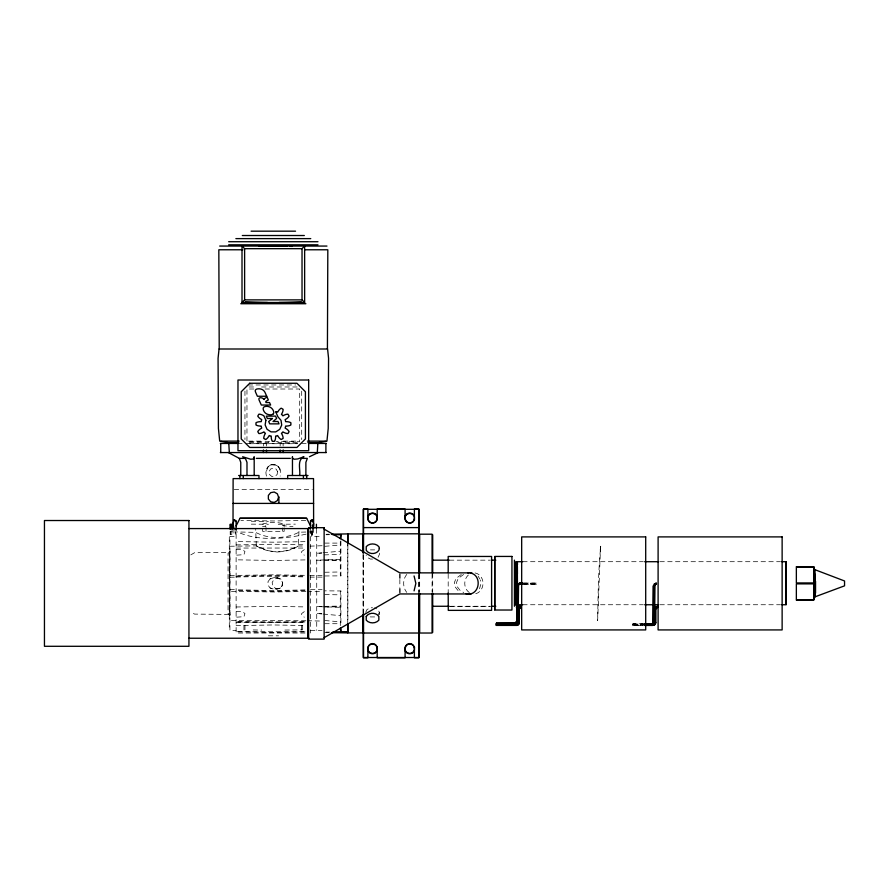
<?xml version="1.0" encoding="UTF-8"?>
<svg xmlns="http://www.w3.org/2000/svg" width="889" height="889" viewBox="0 0 889 889"><rect width="100%" height="100%" fill="white"/><g stroke="black" fill="none" stroke-linecap="round" stroke-linejoin="round"><path stroke-width="0.67" stroke-dasharray="4.45 3.33" d="M229.918 553.036L229.918 551.469L229.918 615.344L229.918 613.777M263.511 446.056L263.566 443.444M312.628 531.155L312.083 535.078L313.628 534.711L313.628 528.488M229.295 551.469L229.295 615.344M600.542 546.968L597.652 620.611C598.075 595.974 598.253 570.838 600.742 546.202L600.008 551.302M262.522 526.666L266.011 526.177L262.577 524.777L262.877 523.888C269.623 522.199 277.468 521.71 284.058 524.154L282.613 525.632L292.992 526.666M266.5 476.126C262.077 460.98 284.558 460.98 280.146 476.126M479.515 588.74L480.793 584.406L480.316 579.972M340.298 625.623L340.298 591.73L340.909 590.963L340.909 625.056M340.298 591.73L340.909 590.963L324.796 590.841M266.5 471.17L267.8 467.158L271.212 464.68L275.434 464.68L278.835 467.158L280.146 471.17M378.058 557.303L379.359 554.469L379.359 552.058M365.723 612.354L367.024 609.51L370.435 607.765L372.547 607.765M378.058 615.188L379.359 612.354L378.058 609.51L374.647 607.765M310.528 533.389L311.306 531.922L307.216 532.011M229.884 551.88L228.051 553.336L228.051 613.488L229.884 614.932M267.022 468.547L268.5 466.347M270.045 578.895L268.011 581.684L268.011 585.129L270.045 587.918L273.323 588.985L277.357 588.985L280.635 587.918L282.658 585.129L282.658 581.684L280.635 578.895L277.357 577.828L273.323 577.828L270.045 578.895A11.957 11.957 0 0 1 280.635 578.895M406.773 574.427C402.617 579.228 402.617 587.585 406.773 592.385M190.802 554.88L194.569 552.714L228.851 552.425M461.269 574.494L456.024 578.461L454.39 582.562L455.135 586.851L457.879 590.352L460.702 592.085M463.614 574.472L458.302 578.35L456.557 582.417L457.246 586.718L459.969 590.229L463.714 592.563M304.327 549.613L301.671 551.536L301.671 553.269L304.327 555.192M304.327 611.621L301.671 613.554L301.671 615.277L304.327 617.21M306.027 534.145C284.536 539.056 257.843 541.423 237.563 531.944M270.712 464.869L275.934 464.869M322.107 545.735L310.205 546.146M321.962 552.847L316.728 553.314L321.729 553.091M323.274 552.725L340.298 551.213M324.796 546.313L340.298 544.979M324.218 554.903L340.298 554.369M321.729 606.454L316.728 606.598L340.298 607.32M340.298 559.503L316.728 560.148L321.729 560.359M305.86 532.044L299.048 532.189C286.014 538.934 268.7 539.423 255.688 532.367L235.341 531.922L235.341 536.323L229.918 536.411L229.918 630.401L236.118 630.512M324.218 606.387L340.298 606.042M236.118 576.272L273.323 575.494L305.016 576.15M236.118 577.028L273.323 576.261L305.016 576.917M305.016 589.896L273.323 590.563L236.118 589.785M305.016 590.663L273.323 591.318L236.118 590.552M324.218 607.054L340.298 606.72M236.118 544.913L273.323 544.235L305.283 544.813M305.76 520.421L273.323 520.987L240.886 520.421M326.085 534.756L329.963 534.689M311.306 531.922L311.306 536.323L322.107 536.334M305.016 541.657L273.323 542.179L236.118 541.568M305.016 559.914L273.323 560.459L236.118 559.814M324.796 572.249L340.298 571.971M236.118 606.998L273.323 606.354L305.016 606.909M236.118 625.612L273.323 624.956L305.016 625.512M310.528 630.512L322.107 630.49M305.016 631.846L273.323 632.401L236.118 631.746L305.016 631.779M326.141 534.256L328.841 534.211M229.918 546.246L256.299 545.857L267.756 550.624L277.179 552.025L288.425 550.358L298.448 545.979L304.983 546.068M229.918 575.494L273.323 574.827L305.883 575.327M229.918 577.228L236.118 577.128M322.107 577.117L310.528 577.128M310.528 589.685L322.107 589.696M305.883 591.496L273.323 591.985L229.918 591.329M307.238 591.474L322.107 591.352M305.883 620.733L229.918 620.578M307.238 620.711L322.107 621.089M324.796 632.546L328.841 632.612M284.913 630.057L301.993 629.856M278.213 524.277L295.359 524.143M324.796 575.972L340.909 575.85L340.909 539.223M236.118 622.667L305.016 622.656M322.107 575.461L307.238 575.35M248.22 384.97L295.704 384.97M249.098 386.982L256.021 386.982M261.555 386.982L297.537 386.982M253.898 389.004L246.964 389.004L246.964 441.711L270.545 441.711M265 389.004L299.682 389.004L299.682 441.711L276.09 441.711M248.509 441.122L263.1 441.122M283.535 441.122L298.137 441.122M249.342 442.644L268.611 442.644L268.611 441.344M297.304 442.644L278.035 442.644L278.035 441.344M237.641 443.444L243.742 443.444M246.22 443.444L297.904 443.444M301.682 443.444L306.561 443.444M249.098 443.722L297.537 443.722M234.24 489.461L312.406 489.461M230.218 531.255L232.085 531.255M230.218 532.844L232.085 532.844M230.218 534.022L232.085 534.022M324.796 543.101L340.298 543.101M236.118 548.046L305.016 548.046M236.118 549.613L242.319 549.613L244.964 551.536L243.953 554.658L236.118 555.192M370.435 549.88L374.647 549.88M372.547 559.059L370.435 559.059L367.024 557.303L366.157 555.414M449.423 560.159L490.35 560.159M522.721 561.704L643.28 561.704M659.905 561.704L780.464 561.704M523.988 583.095L537.345 583.095L537.345 584.317L522.643 584.24M522.643 583.162L537.345 583.162M522.643 583.317L537.345 583.317M522.643 583.484L537.345 583.484M522.643 583.717L537.345 583.717M522.643 583.906L537.345 583.906M522.643 584.117L537.345 584.117M522.721 604.742L643.28 604.742M659.905 604.742L780.464 604.742M450.534 606.265L490.328 606.265M449.423 606.665L490.35 606.665M236.118 611.621L242.319 611.621L244.964 613.554L243.953 616.677L236.118 617.21M374.647 616.933L370.435 616.933L367.024 615.188M324.796 623.711L340.298 623.711M643.469 623.778L632.835 623.845L632.835 625.445L643.425 625.4M632.835 624L643.469 624M632.835 624.167L643.469 624.167M632.835 624.322L643.469 624.4M632.835 624.589L643.469 624.589M632.835 624.667L643.425 624.667M632.835 624.789L643.469 624.923L632.835 625.089M632.835 625.211L643.425 625.211M305.016 633.024L236.118 633.024L236.118 529.677M268.367 635.813L278.59 635.813M251.276 524.143L268.434 524.277M253.187 629.957L261.733 630.057M251.276 521.254L268.434 521.521M229.918 589.596L236.118 589.685M326.085 632.068L329.963 632.123M324.796 594.574L340.298 594.841M324.218 559.77L340.298 560.092M324.218 560.437L340.298 560.77M321.729 613.721L316.728 613.51L321.962 613.966M324.796 620.511L340.298 621.844M323.274 614.088L340.298 615.599M228.851 614.399L194.569 614.099L190.802 611.932M256.354 545.89C269.134 553.647 285.68 553.991 298.448 545.979L299.048 528.866M256.299 545.857L255.688 528.988M278.146 466.347L279.624 468.547M478.138 576.128L479.771 579.017M235.341 531.922L236.118 533.389M312.083 535.078L311.406 528.222M340.298 575.083L340.909 575.85L340.298 575.083L340.298 538.734M283.08 443.444L283.135 446.056M284.058 524.154L284.091 526.544M284.113 527.733L284.169 531.322L262.633 531.322L262.599 527.388M448.189 573.961L448.189 592.863M432.699 573.038L432.699 592.318M432.076 574.116L432.076 591.952M419.675 574.116L419.675 591.952M419.052 574.405L419.052 592.407M418.741 574.405L418.741 592.407M399.85 579.45L399.85 587.362M379.359 612.354L379.359 614.766M363.545 555.014L363.545 611.799M363.234 555.014L363.234 613.955M363.079 554.247L363.079 613.599M347.888 545.179L347.888 621.633M347.732 541.534L347.732 622.644M316.728 536.411L316.728 630.401M316.417 528.855L316.417 534.645M312.706 528.666L312.706 536.345M310.528 528.677L310.528 633.024M302.682 625.467L302.682 633.024M301.693 391.138L301.693 439.577M301.671 625.456L301.671 633.024M282.613 527.91L282.613 531.322M280.146 443.444L280.146 446.056M266.5 443.444L266.5 446.056M266.011 527.466L266.011 531.322M244.964 625.456L244.964 633.024M244.953 391.138L244.953 439.577M243.953 625.467L243.953 633.024M233.94 528.666L233.94 536.345M232.085 527.655L232.085 534.645L230.218 534.645L230.218 529.455M229.295 537.1L229.295 629.712M475.059 572.949A10.546 9.134 -90 0 1 482.994 584.084A10.546 9.134 -90 0 1 473.881 593.952M469.314 592.541A10.546 9.134 -90 0 1 469.314 574.283M280.635 587.918A11.957 11.957 0 0 1 270.045 587.918M277.601 471.648L277.079 474.582L274.801 476.482L271.834 476.482L269.567 474.582L269.045 471.648L270.534 469.081L273.323 468.07L276.112 469.081L277.601 471.648M282.546 582.495L281.913 586.04L279.157 588.362L275.546 588.362L272.79 586.04L272.156 582.495L273.968 579.372L277.357 578.139L280.735 579.372L282.546 582.495M305.016 621.922L273.323 622.478L236.118 621.822L305.016 621.856"/><path stroke-width="1.33" d="M236.652 528.711L233.94 528.666L233.018 523.754L233.118 478.604L313.528 478.604L313.628 528.488M516.342 562.337C518.82 562.237 514.753 562.215 516.331 564.815M516.476 562.415L516.331 564.559M516.665 562.315L516.465 603.198M516.876 562.426L516.865 564.082M517.087 562.315L516.476 605.653L516.665 604.587M517.276 562.415L517.409 564.815M517.409 562.337L517.476 564.482M516.209 581.828L516.32 566.515M516.298 573.549L516.287 590.263M517.22 581.851L517.265 567.06M517.376 573.549L517.431 584.606M327.419 348.999L327.819 249.776L305.094 249.776M516.642 566.326L516.642 604.076M517.065 566.326L516.876 622.222M517.442 573.727L517.398 566.515M814.346 581.139L814.346 570.216M263.377 452.557L263.433 449.956M516.442 623.267L517.02 622.022L516.253 622.156L517.498 622.144L516.565 621.978L515.964 622.945L516.298 622L517.354 621.978M814.346 598.597L814.346 596.608M317.306 452.557L317.84 443.444M815.013 574.172L815.013 596.919L815.013 569.593M312.706 528.666L313.628 523.754L312.061 519.732L310.528 520.721L310.528 528.699M517.354 622.189C515.187 623.111 517.142 621.189 515.964 622.811L515.32 623.811L516.553 623.156M519.043 623.089L519.043 607.909L519.398 606.609L520.81 605.931M520.81 606.62L518.631 608.554M654.237 586.14L654.582 584.84L655.993 584.129M233.018 523.754L234.129 519.887L236.118 520.721L236.118 530.055M519.398 607.287L519.32 622.9M655.471 623.089L655.471 609.209L655.826 607.976L657.227 607.309M652.682 625.4L655.026 624.534L655.749 622.9L655.749 608.787L657.293 607.043M340.909 537.956L340.909 534.511L340.298 538.734M518.076 585.984L518.443 584.562L519.632 583.962M654.504 585.984L654.871 584.562L656.06 583.962M236.118 525.921L239.997 518.276L301.993 518.176L306.649 518.276L310.528 525.921M519.32 608.332L520.865 607.043M414.074 590.863L415.852 583.406L414.074 575.95M516.876 621.611L515.342 623.222M517.02 621.422L516.553 622.933L515.02 623.567M517.02 622.411L515.364 624.134L496.406 624.167M517.154 624.045L518.076 622.111M515.542 624.756L515.02 624.923L517.365 624.045L518.076 622.322L518.554 584.829M653.448 585.684L652.982 623.533L653.448 622.022M653.815 621.922L651.793 624.134L644.803 624.167M654.237 621.956L653.582 623.522L651.448 624.4M653.582 624.045L654.504 622.111M651.448 625L653.793 624.045L654.504 622.322M518.12 622.789L516.253 624.745L496.406 624.789M518.398 624.578L519.32 622.211L518.631 622.433M496.406 625.4L516.787 625.4L518.598 624.534L519.32 622.667M653.026 624.645L655.06 622.444M655.471 622.489L654.504 624.389L653.093 625.067L644.747 625.089M655.749 622.667L654.826 624.578L653.171 625.367M654.982 584.829L654.548 622.789L653.004 624.3L644.747 624.411L654.215 624.078M655.749 608.787L655.826 607.298L657.227 606.62M655.471 609.209L657.315 607.387M516.076 623.078L516.987 622.089M517.809 585.618L518.443 584.562M654.871 584.562L654.237 585.618L654.237 622.478M519.043 607.909L519.676 606.92L519.32 608.087L518.631 607.865M517.787 623.634L518.265 609.132M652.87 623.267L651.77 623.822M242.008 302.493L244.619 299.882L244.619 248.676L242.008 246.064L242.008 302.493L304.638 302.493L304.638 246.064L302.027 248.676L302.027 299.882L304.638 302.493M340.465 534.756L332.542 534.645M310.528 521.621L312.517 519.887M324.129 637.669L399.85 593.952L471.159 593.952M515.253 623.467L516.076 622.867M515.32 623.934L516.353 623.333M515.387 624.222L516.676 623.356M515.442 624.434L516.887 623.567L515.02 624.589L496.406 624.511M516.876 607.265L516.265 607.087L517.087 607.143M519.487 583.217L517.631 584.262L519.443 583.34M518.154 584.251L519.565 583.54M517.843 584.573L519.487 583.74M519.565 584.129L518.154 584.84L517.809 586.14L517.809 622.478M518.443 584.94L519.654 584.273M515.431 624.556L517.387 622.511L517.365 581.795M515.498 624.878L517.365 624.045M655.915 583.217L654.06 584.262L655.871 583.34M654.582 584.251L655.993 583.54M654.271 584.573L655.915 583.74M654.871 584.94L656.082 584.273M651.926 624.878L653.793 624.045M520.687 605.587L518.865 606.698L520.732 605.631M520.865 606.354L518.865 607.387L520.687 606.52M519.076 607.72L520.732 606.931M518.398 623.967L516.253 624.667L496.406 624.7M516.665 625.067L518.631 623.122L518.631 609.243M657.16 606.32L655.293 607.387L657.115 606.52M655.504 607.72L657.16 606.931M309.461 456.746L318.295 452.557M815.546 596.63L844.55 585.84L844.55 580.973L815.546 569.927M515.02 623.278L496.406 623.267L515.364 623.156M651.793 623.756L644.803 623.845M651.859 623.967L644.803 624M651.448 624.589L653.259 623.845L653.815 622.511L653.815 585.584M516.787 625.167L496.406 625.211M516.253 625.4L518.598 624.534M653.171 624.767L644.747 624.8M653.215 625.167L644.747 625.211M466.047 593.852C480.882 596.863 482.883 572.116 467.747 572.872M332.886 632.401L347.732 632.123L332.542 632.168M306.649 518.276L239.997 518.276M331.541 534.167L347.732 533.911L347.732 543.979M251.087 231.173L295.548 231.173M242.319 235.518L304.327 235.518M235.874 238.619L310.761 238.619M228.673 241.719L317.973 241.719M228.673 244.819L317.973 244.819M219.683 246.064L326.963 246.064M244.619 248.676L302.027 248.676M242.886 249.776L218.827 249.776L219.216 348.999M244.619 299.882L302.027 299.882M240.763 303.727L305.883 303.727M239.174 441.122L219.705 441.122L218.416 428.376L218.072 358.3L219.05 348.999L327.585 348.999L328.563 358.3L328.219 428.376L326.941 441.122L307.472 441.122M238.752 442.644L228.295 442.644L220.917 441.377M307.883 442.644L318.34 442.644L325.718 441.377M220.35 443.444L237.641 443.444M309.005 443.444L326.296 443.444M220.35 452.557L326.296 452.557M228.34 452.557L239.319 458.38L243.875 458.38M256.321 458.38L290.325 458.38M302.771 458.38L307.327 458.38L305.883 462.358L305.883 475.504M238.619 475.504L258.977 475.504L258.977 478.604M308.027 475.504L287.658 475.504L287.658 478.604M233.029 503.407L313.617 503.407M363.545 508.997L367.89 508.997L367.89 518.298L368.779 521.032L371.102 522.721L373.98 522.721L376.303 521.032L377.192 518.298L377.192 508.997L405.095 508.997L405.095 518.298L405.984 521.032L408.307 522.721L411.185 522.721L413.507 521.032L414.396 518.298L414.396 508.997L418.741 508.997M230.218 524.888L232.085 524.888M230.218 526.066L232.085 526.066M230.218 527.655L232.085 527.655M363.545 527.599L418.741 527.599M188.935 528.577L308.95 528.577M363.545 533.8L418.741 533.8M432.699 560.159L449.167 560.159M491.706 560.159L495.818 560.159M522.721 561.704L515.787 561.704L515.787 604.742L522.721 604.742M644.669 561.704L658.527 561.704M781.853 561.704L786.009 561.704L786.009 604.742L781.853 604.742M796.355 566.66L813.724 566.66M468.425 572.872L399.85 572.872L324.129 529.144M519.976 583.317L522.643 583.317M519.976 583.484L522.643 583.484M519.976 583.717L522.643 583.717M519.976 583.906L522.643 583.906M519.976 584.117L522.643 584.117M519.976 584.24L522.643 584.317M796.355 600.153L813.724 600.153M644.669 604.742L658.527 604.742M432.699 606.265L449.167 606.265M491.706 606.265L495.818 606.265M496.406 623.533L516.253 623.533M496.406 623.745L515.02 623.745M644.747 624.667L652.682 624.667M496.406 625.089L516.253 625.089M644.747 625.445L652.682 625.445M363.545 633.024L418.741 633.024M188.935 638.235L308.95 638.235M363.545 657.827L367.89 657.827L367.89 648.526L368.779 645.792L371.102 644.103L373.98 644.103L376.303 645.792L377.192 648.526L377.192 657.827L405.095 657.827L405.095 648.526L405.984 645.792L408.307 644.103L411.185 644.103L413.507 645.792L414.396 648.526L414.396 657.827L418.741 657.827M331.541 632.657L347.732 632.912L347.732 624.167M313.628 525.177L312.45 525.077L312.639 528.422M518.631 621.755L519.32 621.978L518.598 623.845M516.287 622.167L515.964 622.811M470.114 572.872L472.326 573.261M264.066 399.539L264.111 399.55A6.256 6.256 0 0 0 263.133 398.616A3.945 3.945 0 0 0 261.755 397.905A4.156 4.156 0 0 0 260.377 397.761A2.234 2.234 0 0 0 259.599 397.928A1.211 1.211 0 0 0 258.921 398.739A2.934 2.934 0 0 0 259.177 400.25L261.322 405.04L270.634 405.04L269.523 402.539L265.933 402.539L265.789 401.461A2.4 2.4 0 0 1 266.178 401.195L268.345 399.917L267.089 397.083L264.911 398.328A2 2 0 0 0 264.366 398.783A1.156 1.156 0 0 0 264.133 399.294M516.865 605.787L516.265 605.209M236.118 521.621L234.129 519.887M239.319 458.38L240.763 462.358L240.763 475.504M228.795 443.444L229.329 452.557M283.213 449.956L283.269 452.557M516.231 597.675L516.32 603.853M517.365 592.819L517.376 597.919M517.031 590.34L517.042 598.075M516.209 590.152L516.298 597.919M815.546 581.239L815.546 593.141M814.346 567.282L814.346 599.53M786.165 561.859L786.165 604.587M657.649 606.231L657.649 607.454M656.404 583.095L656.404 584.317M655.06 609.243L655.06 623.122M654.693 609.132L654.693 623.011M653.304 585.873L653.304 622.222M521.221 605.542L521.221 607.454M514.431 560.159L514.431 606.265M496.406 623.178L496.406 625.445M494.706 556.558L494.706 609.898M448.189 572.727L448.189 556.458L491.595 556.458L491.595 610.354L448.278 610.376L448.189 592.863M432.699 534.8L432.699 573.038M432.699 593.185L432.699 632.401M432.076 572.794L432.076 534.189L419.675 534.189L419.675 572.794M432.076 593.307L432.076 633.024L419.675 633.024L419.675 593.307M419.052 509.308L419.052 573.016M419.052 593.196L419.052 657.516M418.741 573.561L418.741 509.308L363.545 509.308L363.545 552.669M418.741 593.263L418.741 657.516L363.545 657.516L363.545 614.143M399.85 574.283L399.85 578.139M399.85 588.685L399.85 592.541M363.234 509.308L363.234 552.858M363.234 613.955L363.234 657.516M363.079 552.958L363.079 533.9L347.888 533.9L347.888 543.846M363.079 614.855L363.079 632.924L347.888 632.924L347.888 624.3M340.909 628.867L340.909 632.312L340.298 628.079M325.896 443.444L325.896 452.557M316.417 524.266L316.417 528.333M307.694 528.922L307.694 637.891M306.727 475.504L306.727 478.604M303.393 475.504L303.393 478.604M299.66 475.504C300.604 469.459 296.704 460.058 303.971 456.746L297.704 458.935L294.281 459.235L292.414 458.357L292.459 456.746L292.459 475.504M280.146 449.956L280.146 452.557M278.902 496.895L278.902 503.107M266.5 449.956L266.5 452.557M254.187 475.504L254.187 456.746L253.509 458.935L250.776 459.235L242.664 456.746L245.664 459.057L246.986 462.358L246.986 475.504M243.253 475.504L243.253 478.604M239.908 475.504L239.908 478.604M232.085 529.455L232.085 524.266L230.218 524.266L230.218 529.455M220.739 443.444L220.739 452.557M414.396 651.004A5.267 5.267 0 0 1 405.095 651.004M405.095 515.82A5.267 5.267 0 0 1 414.396 515.82M377.192 651.004A5.267 5.267 0 0 1 367.89 651.004M367.89 515.82A5.267 5.267 0 0 1 377.192 515.82M301.36 301.838A54.373 4.734 0 0 1 279.124 302.493M267.478 302.493A54.373 4.734 0 0 1 245.253 301.838M259.244 246.275A53.484 4.656 0 0 1 287.403 246.275M289.892 246.342A53.484 4.656 0 0 1 292.325 246.409M367.89 516.565L367.779 519.698L369.568 522.265L372.547 523.254L375.514 522.265L377.303 519.698L377.192 516.565L375.369 514.22L372.547 513.331L369.713 514.22L367.89 516.565M377.303 647.114L377.192 650.248L375.369 652.593L372.547 653.482L369.713 652.593L367.89 650.248L367.779 647.114L369.568 644.547L372.547 643.558L375.514 644.547L377.303 647.114M405.095 516.565L404.995 519.698L406.773 522.265L409.751 523.254L412.718 522.265L414.507 519.698L414.396 516.565L412.585 514.22L409.751 513.331L406.918 514.22L405.095 516.565M414.507 647.114L414.396 650.248L412.585 652.593L409.751 653.482L406.918 652.593L405.095 650.248L404.995 647.114L406.773 644.547L409.751 643.558L412.718 644.547L414.507 647.114M265.878 420.264L265.133 424.931L267.044 429.265L271.001 431.865L275.723 431.898L279.724 429.365L281.702 425.075L281.035 420.386L277.935 416.819L275.634 411.64A12.424 12.424 0 0 1 277.624 412.174A31.171 31.171 0 0 1 278.346 411.007A9.301 9.301 0 0 1 281.146 408.173A17.48 17.48 0 0 1 283.147 409.34A9.301 9.301 0 0 1 282.102 413.174A31.204 31.204 0 0 1 281.446 414.374A12.424 12.424 0 0 1 282.913 415.841A31.215 31.215 0 0 1 284.113 415.185A9.301 9.301 0 0 1 287.947 414.141A17.48 17.48 0 0 1 289.114 416.141A9.301 9.301 0 0 1 286.28 418.941A31.137 31.137 0 0 1 285.113 419.664A12.424 12.424 0 0 1 285.647 421.653A31.171 31.171 0 0 1 287.014 421.697A9.301 9.301 0 0 1 290.87 422.697A17.48 17.48 0 0 1 290.87 425.02A9.301 9.301 0 0 1 287.014 426.031A31.215 31.215 0 0 1 285.647 426.064A12.424 12.424 0 0 1 285.113 428.065A31.171 31.171 0 0 1 286.28 428.776A9.301 9.301 0 0 1 289.114 431.576A17.48 17.48 0 0 1 287.947 433.576A9.301 9.301 0 0 1 284.113 432.532A31.159 31.159 0 0 1 282.913 431.876A12.424 12.424 0 0 1 281.446 433.343A31.193 31.193 0 0 1 282.102 434.543A9.301 9.301 0 0 1 283.147 438.388A17.48 17.48 0 0 1 281.146 439.544A9.301 9.301 0 0 1 278.346 436.71A31.171 31.171 0 0 1 277.624 435.543A12.424 12.424 0 0 1 275.634 436.077A31.193 31.193 0 0 1 275.59 437.444A9.301 9.301 0 0 1 274.59 441.3A17.48 17.48 0 0 1 272.267 441.3A9.301 9.301 0 0 1 271.256 437.444A31.193 31.193 0 0 1 271.223 436.077A12.424 12.424 0 0 1 269.223 435.543A31.215 31.215 0 0 1 268.511 436.71A9.301 9.301 0 0 1 265.711 439.544A17.48 17.48 0 0 1 263.711 438.377A9.301 9.301 0 0 1 264.755 434.543A31.159 31.159 0 0 1 265.411 433.343A12.424 12.424 0 0 1 263.944 431.876A31.171 31.171 0 0 1 262.744 432.532A9.301 9.301 0 0 1 258.899 433.588A17.48 17.48 0 0 1 257.754 431.576A9.301 9.301 0 0 1 260.577 428.776A31.193 31.193 0 0 1 261.744 428.065A12.424 12.424 0 0 1 261.199 426.064A31.215 31.215 0 0 1 259.844 426.031A9.301 9.301 0 0 1 255.988 425.02A17.48 17.48 0 0 1 255.999 422.697A9.301 9.301 0 0 1 259.844 421.697A31.171 31.171 0 0 1 261.21 421.653A12.424 12.424 0 0 1 261.744 419.652A31.159 31.159 0 0 1 260.577 418.941A9.301 9.301 0 0 1 257.743 416.141A17.48 17.48 0 0 1 258.91 414.141A9.301 9.301 0 0 1 262.744 415.185A31.204 31.204 0 0 1 263.877 415.808L265.878 420.264M379.359 548.435L378.847 550.324C376.103 554.603 368.979 554.603 366.235 550.324L366.235 546.646C369.268 543.035 375.814 543.035 378.847 546.646L379.359 548.435M366.235 616.488L366.235 620.166C369.268 623.778 375.814 623.778 378.847 620.166L378.847 616.488C376.103 612.21 368.979 612.21 366.235 616.488M519.398 607.976L519.043 609.209L519.676 607.609L519.32 609.021L520.865 607.487L519.398 607.976M278.59 497.207L277.357 500.596L274.234 502.407L270.689 501.774L268.367 499.018L268.367 495.406L270.689 492.65L274.234 492.017L277.357 493.817L278.59 497.207M516.565 621.967L516.076 622.989L516.565 622.078M249.72 383.259L241.23 391.76L241.23 438.955L249.72 447.445L296.915 447.445L305.416 438.955L305.416 391.76L296.915 383.259L249.72 383.259M272.456 418.497L268.689 421.53L269.734 423.864L279.035 423.864L277.979 421.497L273.023 421.497L276.635 418.486L275.579 416.119L266.278 416.13L267.333 418.497L272.456 418.497M308.672 380.003L237.974 380.003L237.974 450.701L308.672 450.701L308.672 380.003M266.722 396.25L257.388 396.25L255.676 392.405A10.146 10.146 0 0 1 255.343 391.416A2.089 2.089 0 0 1 255.31 390.438A2.167 2.167 0 0 1 255.754 389.693A2.367 2.367 0 0 1 256.954 389.015A9.246 9.246 0 0 1 260.333 388.938A6.623 6.623 0 0 1 262.922 389.96A6.523 6.523 0 0 1 265.066 392.538L266.722 396.25M188.935 520.521L44.45 520.521L44.45 646.292L188.935 646.292L188.935 520.521M324.129 527.688L308.627 527.688L308.627 639.124L324.129 639.124L324.129 527.688M645.703 536.9L521.676 536.9L521.676 629.923L645.703 629.923L645.703 536.9M782.131 536.9L658.104 536.9L658.104 629.923L782.131 629.923L782.131 536.9M511.942 556.436L494.829 556.436L494.829 610.021L511.942 610.021L511.942 556.436M813.724 567.138L796.355 567.138L796.355 582.94L813.724 582.94L813.724 567.138M522.643 583.095L519.976 583.095L522.643 583.162M813.724 583.873L796.355 583.873L796.355 599.686L813.724 599.686L813.724 583.873M273.223 413.907A1.967 1.967 0 0 0 273.768 412.64A5.856 5.856 0 0 0 273.123 410.229A6.845 6.845 0 0 0 269.534 406.918A7.545 7.545 0 0 0 266.722 406.351A6.256 6.256 0 0 0 264.444 406.762A1.889 1.889 0 0 0 263.222 408.218A2.4 2.4 0 0 0 263.211 409.073A3.845 3.845 0 0 0 263.366 409.862A7.545 7.545 0 0 0 264.911 412.563A6.434 6.434 0 0 0 266.867 414.007A8.579 8.579 0 0 0 270.901 414.807A6.367 6.367 0 0 0 272.712 414.307A2.111 2.111 0 0 0 273.223 413.907"/></g></svg>
